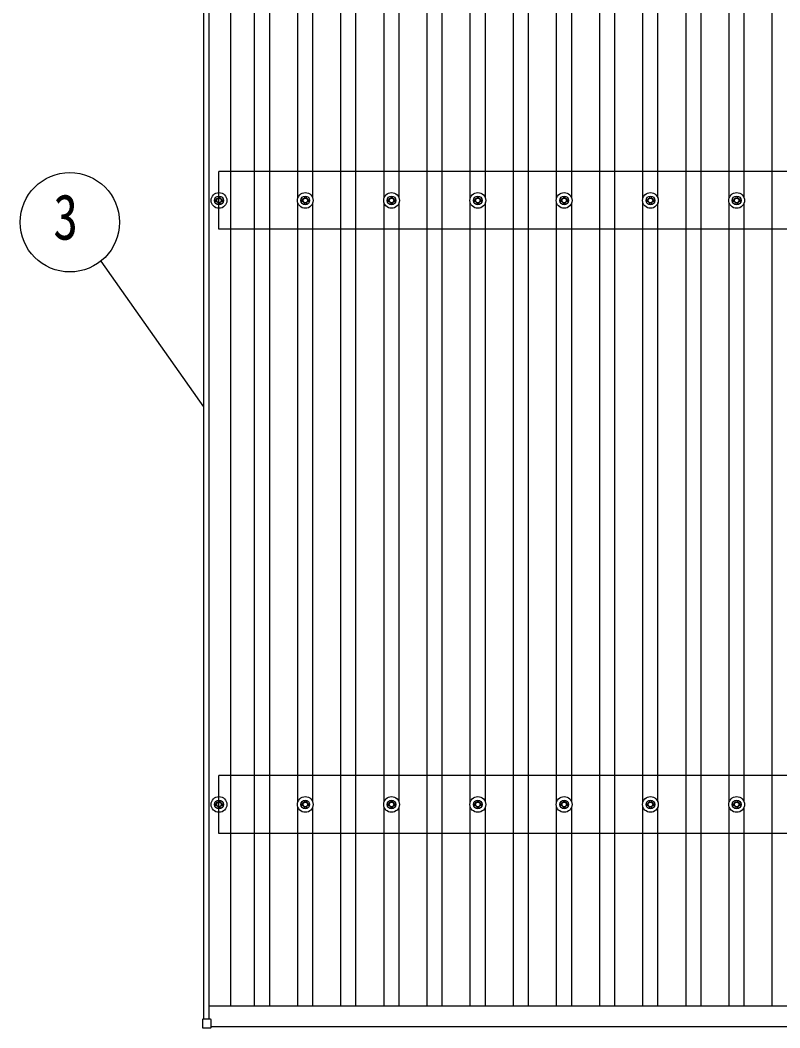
# Model space of a CAD drawing. Units: millimetres, scale not verified. Extents: x -16820 to 16820, y -11880 to 11880.
# Drawn here: x -14680 to -12919, y -738 to 1598 of the extents above; entities that cross this region are included whole.
import ezdxf
from ezdxf.enums import TextEntityAlignment as Align

# ---------------------------------------------------------------- set-up
doc = ezdxf.new("R2010")
doc.units = ezdxf.units.MM
doc.header["$LTSCALE"] = 50
for name, color, linetype in [('0-5_YKK_13', 4, 'Continuous'), ('0-6_YKK_A1', 4, 'Continuous'), ('0-7_YKK_D', 6, 'Continuous')]:
    doc.layers.add(name, color=color, linetype=linetype)
doc.styles.add('ＭＳ ゴシック', font='')
doc.styles.get('ＭＳ ゴシック').set_extended_font_data('MS Gothic')

msp = doc.modelspace()

# ---------------------------------------------------------------- linework, layer by layer
at = {"layer": '0-5_YKK_13'}
for p, q in [((-14229.42, 1181.57), (-14225, 1181.57)), ((-14229.42, 1178.07), (-14225, 1178.07)), ((-14221.17, 1189.82), (-14221.17, 1185.41)), ((-14221.17, 1174.24), (-14221.17, 1169.83)), ((-14217.67, 1189.82), (-14217.67, 1185.41)), ((-14217.67, 1174.24), (-14217.67, 1169.83)), ((-14213.84, 1181.57), (-14209.42, 1181.57)), ((-14213.84, 1178.07), (-14209.42, 1178.07)), ((-14029.42, 1181.57), (-14025, 1181.57)), ((-14029.42, 1178.07), (-14025, 1178.07)), ((-14021.17, 1189.82), (-14021.17, 1185.41)), ((-14021.17, 1174.24), (-14021.17, 1169.83)), ((-14017.67, 1189.82), (-14017.67, 1185.41)), ((-14017.67, 1174.24), (-14017.67, 1169.83)), ((-14013.84, 1181.57), (-14009.42, 1181.57)), ((-14013.84, 1178.07), (-14009.42, 1178.07)), ((-13829.42, 1181.57), (-13825.01, 1181.57)), ((-13829.42, 1178.07), (-13825.01, 1178.07)), ((-13821.17, 1189.82), (-13821.17, 1185.41)), ((-13821.17, 1174.24), (-13821.17, 1169.83)), ((-13817.67, 1189.82), (-13817.67, 1185.41)), ((-13817.67, 1174.24), (-13817.67, 1169.83)), ((-13813.84, 1181.57), (-13809.43, 1181.57)), ((-13813.84, 1178.07), (-13809.43, 1178.07)), ((-13629.42, 1181.57), (-13625.01, 1181.57)), ((-13629.42, 1178.07), (-13625.01, 1178.07)), ((-13621.17, 1189.82), (-13621.17, 1185.41)), ((-13621.17, 1174.24), (-13621.17, 1169.83)), ((-13617.67, 1189.82), (-13617.67, 1185.41)), ((-13617.67, 1174.24), (-13617.67, 1169.83)), ((-13613.84, 1181.57), (-13609.43, 1181.57)), ((-13613.84, 1178.07), (-13609.43, 1178.07)), ((-13429.42, 1181.57), (-13425.01, 1181.57)), ((-13429.42, 1178.07), (-13425.01, 1178.07)), ((-13421.17, 1189.82), (-13421.17, 1185.41)), ((-13421.17, 1174.24), (-13421.17, 1169.83)), ((-13417.67, 1189.82), (-13417.67, 1185.41)), ((-13417.67, 1174.24), (-13417.67, 1169.83)), ((-13413.84, 1181.57), (-13409.43, 1181.57)), ((-13413.84, 1178.07), (-13409.43, 1178.07)), ((-13229.42, 1181.57), (-13225.01, 1181.57)), ((-13229.42, 1178.07), (-13225.01, 1178.07)), ((-13221.17, 1189.82), (-13221.17, 1185.41)), ((-13221.17, 1174.24), (-13221.17, 1169.83)), ((-13217.67, 1189.82), (-13217.67, 1185.41)), ((-13217.67, 1174.24), (-13217.67, 1169.83)), ((-13213.84, 1181.57), (-13209.43, 1181.57)), ((-13213.84, 1178.07), (-13209.43, 1178.07)), ((-13029.42, 1181.57), (-13025.01, 1181.57)), ((-13029.42, 1178.07), (-13025.01, 1178.07)), ((-13021.17, 1189.82), (-13021.17, 1185.41)), ((-13021.17, 1174.24), (-13021.17, 1169.83)), ((-13017.67, 1189.82), (-13017.67, 1185.41)), ((-13017.67, 1174.24), (-13017.67, 1169.83)), ((-13013.84, 1181.57), (-13009.43, 1181.57)), ((-13013.84, 1178.07), (-13009.43, 1178.07)), ((-14229.42, -218.65), (-14225, -218.65)), ((-14229.42, -222.15), (-14225, -222.15)), ((-14221.17, -210.4), (-14221.17, -214.82)), ((-14221.17, -225.98), (-14221.17, -230.4)), ((-14217.67, -210.4), (-14217.67, -214.82)), ((-14217.67, -225.98), (-14217.67, -230.4)), ((-14213.84, -218.65), (-14209.42, -218.65)), ((-14213.84, -222.15), (-14209.42, -222.15)), ((-14029.42, -218.65), (-14025, -218.65)), ((-14029.42, -222.15), (-14025, -222.15)), ((-14021.17, -210.4), (-14021.17, -214.82)), ((-14021.17, -225.98), (-14021.17, -230.4)), ((-14017.67, -210.4), (-14017.67, -214.82)), ((-14017.67, -225.98), (-14017.67, -230.4)), ((-14013.84, -218.65), (-14009.42, -218.65)), ((-14013.84, -222.15), (-14009.42, -222.15)), ((-13829.42, -218.65), (-13825.01, -218.65)), ((-13829.42, -222.15), (-13825.01, -222.15)), ((-13821.17, -210.4), (-13821.17, -214.82)), ((-13821.17, -225.98), (-13821.17, -230.4)), ((-13817.67, -210.4), (-13817.67, -214.82)), ((-13817.67, -225.98), (-13817.67, -230.4)), ((-13813.84, -218.65), (-13809.43, -218.65)), ((-13813.84, -222.15), (-13809.43, -222.15)), ((-13629.42, -218.65), (-13625.01, -218.65)), ((-13629.42, -222.15), (-13625.01, -222.15)), ((-13621.17, -210.4), (-13621.17, -214.82)), ((-13621.17, -225.98), (-13621.17, -230.4)), ((-13617.67, -210.4), (-13617.67, -214.82)), ((-13617.67, -225.98), (-13617.67, -230.4)), ((-13613.84, -218.65), (-13609.43, -218.65)), ((-13613.84, -222.15), (-13609.43, -222.15)), ((-13429.42, -218.65), (-13425.01, -218.65)), ((-13429.42, -222.15), (-13425.01, -222.15)), ((-13421.17, -210.4), (-13421.17, -214.82)), ((-13421.17, -225.98), (-13421.17, -230.4)), ((-13417.67, -210.4), (-13417.67, -214.82)), ((-13417.67, -225.98), (-13417.67, -230.4)), ((-13413.84, -218.65), (-13409.43, -218.65)), ((-13413.84, -222.15), (-13409.43, -222.15)), ((-13229.42, -218.65), (-13225.01, -218.65)), ((-13229.42, -222.15), (-13225.01, -222.15)), ((-13221.17, -210.4), (-13221.17, -214.82)), ((-13221.17, -225.98), (-13221.17, -230.4)), ((-13217.67, -210.4), (-13217.67, -214.82)), ((-13217.67, -225.98), (-13217.67, -230.4)), ((-13213.84, -218.65), (-13209.43, -218.65)), ((-13213.84, -222.15), (-13209.43, -222.15)), ((-13029.42, -218.65), (-13025.01, -218.65)), ((-13029.42, -222.15), (-13025.01, -222.15)), ((-13021.17, -210.4), (-13021.17, -214.82)), ((-13021.17, -225.98), (-13021.17, -230.4)), ((-13017.67, -210.4), (-13017.67, -214.82)), ((-13017.67, -225.98), (-13017.67, -230.4)), ((-13013.84, -218.65), (-13009.43, -218.65)), ((-13013.84, -222.15), (-13009.43, -222.15)), ((-14257.72, -719.29), (-14257.72, -737.29)), ((-14238.72, -718.29), (-14256.72, -718.29)), ((-14237.72, -737.29), (-14237.72, -719.29)), ((-14256.72, -738.29), (-14238.72, -738.29))]:
    msp.add_line(p, q, dxfattribs=at)
for centre, radius in [((-14219.42, 1179.82), 18.25), ((-14019.42, 1179.82), 18.25), ((-13819.42, 1179.82), 18.25), ((-13619.42, 1179.82), 18.25), ((-13419.42, 1179.82), 18.25), ((-13219.42, 1179.82), 18.25), ((-13019.42, 1179.82), 18.25), ((-14219.42, 1179.82), 10.15), ((-14219.42, 1179.82), 5.85), ((-14219.42, 1179.82), 5.25), ((-14019.42, 1179.82), 10.15), ((-14019.42, 1179.82), 5.85), ((-14019.42, 1179.82), 5.25), ((-13819.42, 1179.82), 10.15), ((-13819.42, 1179.82), 5.85), ((-13819.42, 1179.82), 5.25), ((-13619.42, 1179.82), 10.15), ((-13619.42, 1179.82), 5.85), ((-13619.42, 1179.82), 5.25), ((-13419.42, 1179.82), 10.15), ((-13419.42, 1179.82), 5.85), ((-13419.42, 1179.82), 5.25), ((-13219.42, 1179.82), 10.15), ((-13219.42, 1179.82), 5.85), ((-13219.42, 1179.82), 5.25), ((-13019.42, 1179.82), 10.15), ((-13019.42, 1179.82), 5.85), ((-13019.42, 1179.82), 5.25), ((-14219.42, -220.4), 18.25), ((-14019.42, -220.4), 18.25), ((-13819.42, -220.4), 18.25), ((-13619.42, -220.4), 18.25), ((-13419.42, -220.4), 18.25), ((-13219.42, -220.4), 18.25), ((-13019.42, -220.4), 18.25), ((-14219.42, -220.4), 10.15), ((-14219.42, -220.4), 5.85), ((-14219.42, -220.4), 5.25), ((-14019.42, -220.4), 10.15), ((-14019.42, -220.4), 5.85), ((-14019.42, -220.4), 5.25), ((-13819.42, -220.4), 10.15), ((-13819.42, -220.4), 5.85), ((-13819.42, -220.4), 5.25), ((-13619.42, -220.4), 10.15), ((-13619.42, -220.4), 5.85), ((-13619.42, -220.4), 5.25), ((-13419.42, -220.4), 10.15), ((-13419.42, -220.4), 5.85), ((-13419.42, -220.4), 5.25), ((-13219.42, -220.4), 10.15), ((-13219.42, -220.4), 5.85), ((-13219.42, -220.4), 5.25), ((-13019.42, -220.4), 10.15), ((-13019.42, -220.4), 5.85), ((-13019.42, -220.4), 5.25)]:
    msp.add_circle(centre, radius, dxfattribs=at)
for centre, start, end in [((-14256.72, -719.29), 90, 180), ((-14238.72, -719.29), 0, 90), ((-14256.72, -737.29), 180, 270), ((-14238.72, -737.29), 270, 0)]:
    msp.add_arc(centre, 1, start, end, dxfattribs=at)
at = {"layer": '0-6_YKK_A1'}
for p, q in [((-14192.92, 10043.23), (-14192.92, -687.01)), ((-14136.92, -687.01), (-14136.92, 10043.23)), ((-14101.92, -687.01), (-14101.92, 10043.23)), ((-13936.92, -687.01), (-13936.92, 10043.23)), ((-13901.92, -687.01), (-13901.92, 10043.23)), ((-13736.92, -687.01), (-13736.92, 10043.23)), ((-13701.92, -687.01), (-13701.92, 10043.23)), ((-13536.92, -687.01), (-13536.92, 10043.23)), ((-13501.92, -687.01), (-13501.92, 10043.23)), ((-13336.92, -687.01), (-13336.92, 10043.23)), ((-13301.92, -687.01), (-13301.92, 10043.23)), ((-13136.92, -687.01), (-13136.92, 10043.23)), ((-13101.92, -687.01), (-13101.92, 10043.23)), ((-12936.92, -687.01), (-12936.92, 10043.23)), ((-14254.42, -718.29), (-14254.42, 4669.53)), ((-14242.42, -718.29), (-14242.42, 4654.53)), ((-14036.92, 1185), (-14036.92, 2574.65)), ((-14001.92, 1185), (-14001.92, 2574.65)), ((-13836.92, 1185.01), (-13836.92, 2574.64)), ((-13801.92, 1184.99), (-13801.92, 2574.66)), ((-13636.92, 1185.01), (-13636.92, 2574.64)), ((-13601.92, 1184.99), (-13601.92, 2574.66)), ((-13436.92, 1185.01), (-13436.92, 2574.64)), ((-13401.92, 1184.99), (-13401.92, 2574.66)), ((-13236.92, 1185.01), (-13236.92, 2574.64)), ((-13201.92, 1184.99), (-13201.92, 2574.66)), ((-13036.92, 1185.01), (-13036.92, 2574.64)), ((-13001.92, 1184.99), (-13001.92, 2574.66)), ((-11216.67, 1246.82), (-14219.42, 1246.82)), ((-14219.42, 1112.82), (-14219.42, 1246.82)), ((-14036.92, -215.22), (-14036.92, 1174.65)), ((-14001.92, -215.22), (-14001.92, 1174.65)), ((-13836.92, -215.22), (-13836.92, 1174.64)), ((-13801.92, -215.22), (-13801.92, 1174.66)), ((-13636.92, -215.22), (-13636.92, 1174.64)), ((-13601.92, -215.22), (-13601.92, 1174.66)), ((-13436.92, -215.22), (-13436.92, 1174.64)), ((-13401.92, -215.22), (-13401.92, 1174.66)), ((-13236.92, -215.22), (-13236.92, 1174.64)), ((-13201.92, -215.22), (-13201.92, 1174.66)), ((-13036.92, -215.22), (-13036.92, 1174.64)), ((-13001.92, -215.22), (-13001.92, 1174.66)), ((-11216.67, 1112.82), (-14219.42, 1112.82)), ((-11216.67, -153.4), (-14219.42, -153.4)), ((-14219.42, -287.4), (-14219.42, -153.4)), ((-14036.92, -687.01), (-14036.92, -225.58)), ((-14001.92, -687.01), (-14001.92, -225.58)), ((-13836.92, -687.01), (-13836.92, -225.58)), ((-13801.92, -687.01), (-13801.92, -225.58)), ((-13636.92, -687.01), (-13636.92, -225.58)), ((-13601.92, -687.01), (-13601.92, -225.58)), ((-13436.92, -687.01), (-13436.92, -225.58)), ((-13401.92, -687.01), (-13401.92, -225.58)), ((-13236.92, -687.01), (-13236.92, -225.58)), ((-13201.92, -687.01), (-13201.92, -225.58)), ((-13036.92, -687.01), (-13036.92, -225.58)), ((-13001.92, -687.01), (-13001.92, -225.58)), ((-11216.67, -287.4), (-14219.42, -287.4)), ((-14242.42, -687.01), (-11196.42, -687.01)), ((-14237.72, -734.99), (-11201.12, -734.99))]:
    msp.add_line(p, q, dxfattribs=at)
at = {"layer": '0-7_YKK_D'}
msp.add_line((-14493.13, 1039.21), (-14255.07, 701.14), dxfattribs=at)
msp.add_circle((-14565.09, 1129.17), 115.2, dxfattribs=at)

# ---------------------------------------------------------------- texts
at = {"layer": '0-7_YKK_D', "style": 'ＭＳ ゴシック', "width": 0.8}
msp.add_text('3', height=105.6, dxfattribs=at).set_placement((-14603.49, 1057.17), align=Align.BOTTOM_LEFT)

doc.saveas('drawing.dxf')
